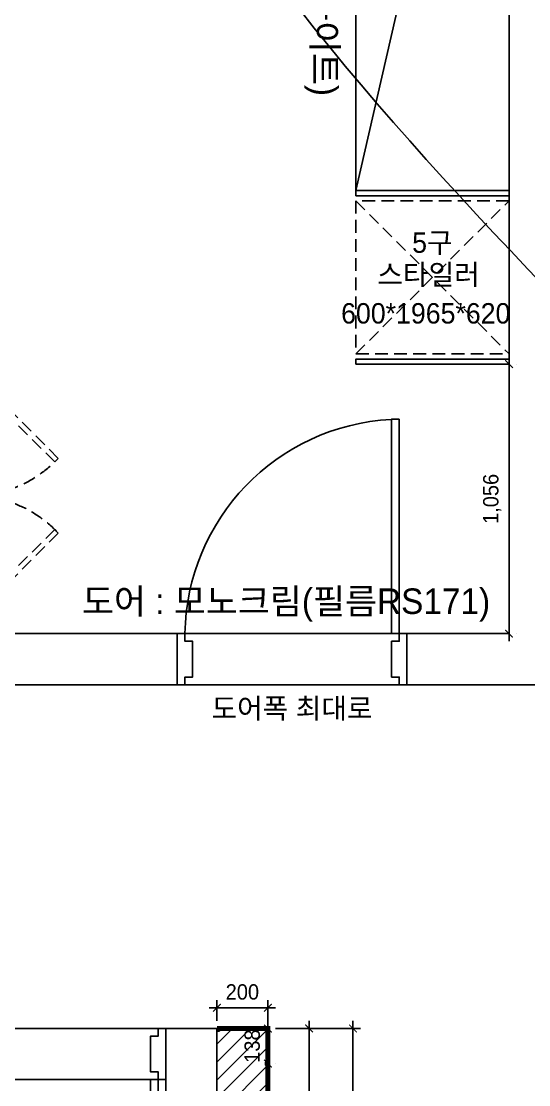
# Model space of a CAD drawing. Header units: millimetres. Extents: x 359270 to 411470, y 57550 to 89768.
# Drawn here: x 366998 to 368987, y 66570 to 70736 of the extents above; entities that cross this region are included whole.
import ezdxf

# ---------------------------------------------------------------- set-up
doc = ezdxf.new("R2010")
doc.units = ezdxf.units.MM
doc.header["$LTSCALE"] = 100
doc.header["$PDMODE"] = 3
doc.linetypes.add('DASHED', pattern=[0.75, 0.5, -0.25])
doc.linetypes.add('DASHEDX2', pattern=[1.5, 1, -0.5])
doc.layers.get('DEFPOINTS').update_dxf_attribs({"color": 248})
for name, color, linetype in [('03-WAL NEW', 3, 'Continuous'), ('04_FUR', 6, 'Continuous'), ('06-FUR', 6, 'Continuous'), ('07-DIM WAL', 5, 'Continuous'), ('C-WALL1', 2, 'Continuous'), ('FUR', 8, 'DASHED'), ('도면층4', 4, 'Continuous'), ('도면층5', 5, 'Continuous'), ('설비', 140, 'Continuous')]:
    doc.layers.add(name, color=color, linetype=linetype)
doc.styles.add('HY 울릉도 L', font='')
doc.styles.add('코레일둥고', font='Korail_Round_Gothic_Medium.ttf')
doc.styles.get('HY 울릉도 L').set_extended_font_data('HY울릉도L')
doc.dimstyles.new('30', dxfattribs={"dimscale": 30, "dimtxt": 2, "dimasz": 1, "dimexe": 1, "dimexo": 1, "dimgap": 1, "dimtad": 1, "dimdec": 0, "dimrnd": 0.05, "dimdsep": 46, "dimlunit": 6, "dimtxsty": 'HY 울릉도 L', "dimblk": 'ARCHTICK', "dimcen": 2.5, "dimdle": 1, "dimclrd": 133, "dimclre": 133, "dimclrt": 30, "dimadec": 0, "dimazin": 0, "dimtfac": 1, "dimtdec": 0, "dimtix": 1, "dimtmove": 2, "dimatfit": 3, "dimldrblk": 'ARCHTICK', "dimfxl": 1, "dimlwd": -1, "dimlwe": -1, "dimarcsym": 0})

# ---------------------------------------------------------------- blocks, each defined once
blk = doc.blocks.new('door')
at = {"layer": '도면층4'}
for p, q in [((30, 1040), (60, 1040)), ((30, 200), (30, 1040)), ((60, 200), (60, 1040)), ((900, 200), (0, 200)), ((30, 200), (60, 200)), ((0, 0), (900, 0))]:
    blk.add_line(p, q, dxfattribs=at)
for points in [[(0, 200), (30, 200), (30, 170), (60, 170), (60, 30), (30, 30), (30, 0), (0, 0), (0, 200)], [(900, 200), (870, 200), (870, 170), (840, 170), (840, 30), (870, 30), (870, 0), (900, 0), (900, 200)]]:
    blk.add_lwpolyline(points, dxfattribs=at)
at = {"layer": '도면층5'}
blk.add_arc((17.6, 188), 852.5, 0.804, 86.9832, dxfattribs=at)
blk = doc.blocks.new('FLLROP')
at = {"layer": 'C-WALL1'}
for p, q in [((368910, 72893), (368910, 68337)), ((368910, 68337), (365595, 68337)), ((368629, 68337), (367632, 68337)), ((367632, 68137), (366237, 68137)), ((369110, 68137), (368510, 68137)), ((367565, 66790), (367765, 66790)), ((367565, 66590), (367565, 66790)), ((367765, 66790), (367765, 62714)), ((367565, 66590), (367565, 63014))]:
    blk.add_line(p, q, dxfattribs=at)
at = {"layer": 'C-WALL1', "xscale": -1}
blk.add_blockref('door', (368510, 68137), dxfattribs=at)
at = {"layer": 'C-WALL1', "rotation": 180}
blk.add_blockref('door', (367565, 66790), dxfattribs=at)
blk = doc.blocks.new('_ArchTick')
at = {"color": 0, "linetype": 'ByBlock', "const_width": 0.15}
blk.add_lwpolyline([(-0.5, -0.5), (0.5, 0.5)], dxfattribs=at)
blk = doc.blocks.new('*D185')
at = {"layer": '07-DIM WAL', "color": 133}
for p, q in [((368910, 72723), (368910, 69363)), ((368940, 72693), (368940, 72693)), ((368940, 69393), (368940, 69393))]:
    blk.add_line(p, q, dxfattribs=at)
at = {"layer": 'DEFPOINTS', "color": 0}
for p in [(368910, 72693), (368910, 69393), (368910, 69393)]:
    blk.add_point(p, dxfattribs=at)
at = {"layer": '07-DIM WAL', "color": 133, "xscale": 30, "yscale": 30, "zscale": 30}
for p, rotation in [((368910, 72693), 90), ((368910, 69393), 270)]:
    blk.add_blockref('_ArchTick', p, dxfattribs=dict(at, rotation=rotation))
at = {"layer": '07-DIM WAL', "color": 30, "insert": (368844, 71043), "char_height": 60, "attachment_point": 5, "rotation": 90, "style": 'HY 울릉도 L'}
blk.add_mtext('3,300', dxfattribs=at)
blk = doc.blocks.new('*D140')
at = {"layer": '07-DIM WAL', "color": 133}
for p, q in [((368910, 69423), (368910, 68307)), ((368940, 69393), (368940, 69393)), ((368940, 68337), (368940, 68337))]:
    blk.add_line(p, q, dxfattribs=at)
at = {"layer": 'DEFPOINTS', "color": 0}
for p in [(368910, 69393), (368910, 68337), (368910, 68337)]:
    blk.add_point(p, dxfattribs=at)
at = {"layer": '07-DIM WAL', "color": 133, "xscale": 30, "yscale": 30, "zscale": 30}
for p, rotation in [((368910, 69393), 90), ((368910, 68337), 270)]:
    blk.add_blockref('_ArchTick', p, dxfattribs=dict(at, rotation=rotation))
at = {"layer": '07-DIM WAL', "color": 30, "insert": (368844.1, 68865), "char_height": 60, "attachment_point": 5, "rotation": 90, "style": 'HY 울릉도 L'}
blk.add_mtext('1,056', dxfattribs=at)
blk = doc.blocks.new('*D194')
at = {"layer": '07-DIM WAL', "color": 133}
for p, q in [((367765, 66820), (367765, 66901.5)), ((367965, 66820), (367965, 66901.5)), ((367765, 66871.5), (367735, 66871.5)), ((367765, 66871.5), (367965, 66871.5)), ((367965, 66871.5), (367995, 66871.5))]:
    blk.add_line(p, q, dxfattribs=at)
at = {"layer": 'DEFPOINTS', "color": 0}
for p in [(367965, 66871.5), (367765, 66790), (367965, 66790)]:
    blk.add_point(p, dxfattribs=at)
at = {"layer": '07-DIM WAL', "color": 133, "xscale": 30, "yscale": 30, "zscale": 30}
blk.add_blockref('_ArchTick', (367765, 66871.5), dxfattribs=at)
at = {"layer": '07-DIM WAL', "color": 133, "xscale": 30, "yscale": 30, "zscale": 30, "rotation": 180}
blk.add_blockref('_ArchTick', (367965, 66871.5), dxfattribs=at)
at = {"layer": '07-DIM WAL', "color": 30, "insert": (367865, 66932.8), "char_height": 60, "attachment_point": 5, "style": 'HY 울릉도 L'}
blk.add_mtext('200', dxfattribs=at)
blk = doc.blocks.new('*D195')
at = {"layer": '07-DIM WAL', "color": 133}
for p, q in [((368126.4, 66820), (368126.4, 65222)), ((367995, 66790), (368156.4, 66790)), ((367995, 65252), (368156.4, 65252))]:
    blk.add_line(p, q, dxfattribs=at)
at = {"layer": 'DEFPOINTS', "color": 0}
for p in [(367965, 66790), (367965, 65252), (368126.4, 65252)]:
    blk.add_point(p, dxfattribs=at)
at = {"layer": '07-DIM WAL', "color": 133, "xscale": 30, "yscale": 30, "zscale": 30}
for p, rotation in [((368126.4, 66790), 90), ((368126.4, 65252), 270)]:
    blk.add_blockref('_ArchTick', p, dxfattribs=dict(at, rotation=rotation))
at = {"layer": '07-DIM WAL', "color": 30, "insert": (368060.4, 66021), "char_height": 60, "attachment_point": 5, "rotation": 90, "style": 'HY 울릉도 L'}
blk.add_mtext('1,538', dxfattribs=at)
blk = doc.blocks.new('*D171')
at = {"layer": '07-DIM WAL', "color": 133}
for p, q in [((368298.4, 62684), (368298.4, 66820)), ((367995, 66790), (368328.4, 66790)), ((367995, 62714), (368328.4, 62714))]:
    blk.add_line(p, q, dxfattribs=at)
at = {"layer": 'DEFPOINTS', "color": 0}
for p in [(367965, 66790), (368298.4, 66790), (367965, 62714)]:
    blk.add_point(p, dxfattribs=at)
at = {"layer": '07-DIM WAL', "color": 133, "xscale": 30, "yscale": 30, "zscale": 30}
for p, rotation in [((368298.4, 66790), 90), ((368298.4, 62714), 270)]:
    blk.add_blockref('_ArchTick', p, dxfattribs=dict(at, rotation=rotation))
at = {"layer": '07-DIM WAL', "color": 30, "insert": (368232.4, 64752), "char_height": 60, "attachment_point": 5, "rotation": 90, "style": 'HY 울릉도 L'}
blk.add_mtext('4,076', dxfattribs=at)
blk = doc.blocks.new('*D223')
at = {"layer": '07-DIM WAL', "color": 133}
for p, q in [((367965, 66222), (367965, 66682)), ((367995, 66652), (367995, 66652)), ((367995, 66252), (367995, 66252))]:
    blk.add_line(p, q, dxfattribs=at)
at = {"layer": 'DEFPOINTS', "color": 0}
for p in [(367965, 66652), (367965, 66652), (367965, 66252)]:
    blk.add_point(p, dxfattribs=at)
at = {"layer": '07-DIM WAL', "color": 133, "xscale": 30, "yscale": 30, "zscale": 30}
for p, rotation in [((367965, 66652), 90), ((367965, 66252), 270)]:
    blk.add_blockref('_ArchTick', p, dxfattribs=dict(at, rotation=rotation))
at = {"layer": '07-DIM WAL', "color": 30, "insert": (367903.7, 66452), "char_height": 60, "attachment_point": 5, "rotation": 90, "style": 'HY 울릉도 L'}
blk.add_mtext('400', dxfattribs=at)
blk = doc.blocks.new('*D224')
at = {"layer": '07-DIM WAL', "color": 133}
for p, q in [((367965, 66790), (367965, 66820)), ((367965, 66652), (367965, 66790)), ((367995, 66790), (367995, 66790)), ((367965, 66652), (367965, 66622)), ((367995, 66652), (367995, 66652))]:
    blk.add_line(p, q, dxfattribs=at)
at = {"layer": 'DEFPOINTS', "color": 0}
for p in [(367965, 66790), (367965, 66790), (367965, 66652)]:
    blk.add_point(p, dxfattribs=at)
at = {"layer": '07-DIM WAL', "color": 133, "xscale": 30, "yscale": 30, "zscale": 30}
for p, rotation in [((367965, 66790), 270), ((367965, 66652), 90)]:
    blk.add_blockref('_ArchTick', p, dxfattribs=dict(at, rotation=rotation))
at = {"layer": '07-DIM WAL', "color": 30, "insert": (367903.7, 66721), "char_height": 60, "attachment_point": 5, "rotation": 90, "style": 'HY 울릉도 L'}
blk.add_mtext('138', dxfattribs=at)

msp = doc.modelspace()

# ---------------------------------------------------------------- hatches: boundary and pattern name
at = {"layer": '03-WAL NEW'}
h = msp.add_hatch(dxfattribs=at)
h.set_pattern_fill('_USER', color=256, scale=50, angle=45, pattern_type=0)
h.set_pattern_definition([(45, (-50, 7e-12), (-35.355339, 35.355339), [])])
h.paths.add_polyline_path([(367765, 63852), (367965, 63852), (367965, 66790), (367765, 66790)])
h.paths.add_polyline_path([(367815, 64252), (367965, 64252), (367965, 65252), (367815, 65252)], flags=16)

# ---------------------------------------------------------------- linework, layer by layer
msp.add_spline([(369462.5, 69271), (366955.3, 74770), (367450.5, 75610), (368129.2, 75070), (367550, 74770), (366258.3, 75970), (367523.9, 76901.9), (367265.1, 76901.9)], degree=3)
msp.add_lwpolyline([(367765, 62714), (367965, 62714), (367965, 66790), (367765, 66790), (367765, 62714)], dxfattribs=at)
at = {"layer": '04_FUR'}
for points in [[(368310, 70073), (368310, 72693), (368910, 72693), (368910, 70073), (368310, 70073), (368910, 72693)], [(368310, 70073), (368910, 70073), (368910, 70053), (368310, 70053), (368310, 70073)], [(368310, 69393), (368910, 69393), (368910, 69413), (368310, 69413), (368310, 69393)]]:
    msp.add_lwpolyline(points, dxfattribs=at)
at = {"layer": 'FUR'}
for p, q in [((368310, 69433), (368910, 70033)), ((368310, 70033), (368910, 69433))]:
    msp.add_line(p, q, dxfattribs=at)
msp.add_lwpolyline([(368310, 69433), (368910, 69433), (368910, 70033), (368310, 70033)], close=True, dxfattribs=at)
for points in [[(366775.9, 69363.4), (367129.4, 69009.8), (367143.6, 69023.9), (366790, 69377.5), (366775.9, 69363.4)], [(366775.9, 68391.6), (367129.4, 68745.2), (367143.6, 68731.1), (366790, 68377.5), (366775.9, 68391.6)]]:
    msp.add_lwpolyline(points, dxfattribs=at)
for centre, start, end in [((366804.5, 69341.8), 268.209, 315.6168), ((366804.5, 68413.2), 44.3832, 91.791)]:
    msp.add_arc(centre, 464.5, start, end, dxfattribs=at)
at = {"layer": '설비', "color": 140, "const_width": 20}
msp.add_lwpolyline([(367765, 66790), (367965, 66790), (367965, 62714), (367765, 62714)], dxfattribs=at)
at = {"layer": '설비', "color": 140}
for points in [[(367775, 66790), (367765, 66790), (367765, 66780), (367775, 66780), (367775, 66790)], [(367965, 66657), (367955, 66657), (367955, 66647), (367965, 66647), (367965, 66657)]]:
    msp.add_lwpolyline(points, dxfattribs=at)

# ---------------------------------------------------------------- block references
msp.add_blockref('FLLROP', (0, 0))

# ---------------------------------------------------------------- texts
at = {"layer": '06-FUR', "color": 7, "linetype": 'DASHEDX2', "style": '코레일둥고'}
for s, p in [('5구', (368530.5, 69829.2)), ('스타일러', (368393.9, 69703.8)), ('600*1965*620', (368252, 69552.1)), ('도어폭 최대로', (367743.8, 68004.3))]:
    msp.add_text(s, height=80, dxfattribs=at).set_placement(p)
at = {"layer": '설비', "color": 140, "style": '코레일둥고'}
msp.add_text('가구 : LX(3스톤화이트)', height=100, rotation=270, dxfattribs=at).set_placement((368138.2, 71750.8))
msp.add_text('도어 : 모노크림(필름RS171)', height=100, dxfattribs=at).set_placement((367236.2, 68414.1))

# ---------------------------------------------------------------- dimensions: what is measured, and where the dimension line sits
at = {"layer": '07-DIM WAL'}
for base, p1, p2, picture, middle in [((368910, 69393), (368910, 72693), (368910, 69393), '*D185', (368844, 71043)), ((368910, 68337), (368910, 69393), (368910, 68337), '*D140', (368844.1, 68865))]:
    dim = msp.add_linear_dim(base=base, p1=p1, p2=p2, angle=90, dimstyle='30', dxfattribs=at)
    dim.commit()
    dim.dimension.update_dxf_attribs({"geometry": picture, "text_midpoint": middle})
dim = msp.add_linear_dim(base=(367965, 66871.5), p1=(367765, 66790), p2=(367965, 66790), dimstyle='30', override={"dimfxl": 1.25}, dxfattribs=at)
dim.commit()
dim.dimension.update_dxf_attribs({"geometry": '*D194', "text_midpoint": (367865, 66932.8)})
for base, p1, p2, picture, middle in [((367965, 66790), (367965, 66652), (367965, 66790), '*D224', (367903.7, 66721)), ((368126.4, 65252), (367965, 66790), (367965, 65252), '*D195', (368060.4, 66021)), ((368298.4, 66790), (367965, 62714), (367965, 66790), '*D171', (368232.4, 64752)), ((367965, 66652), (367965, 66252), (367965, 66652), '*D223', (367903.7, 66452))]:
    dim = msp.add_linear_dim(base=base, p1=p1, p2=p2, angle=90, dimstyle='30', override={"dimfxl": 1.25}, dxfattribs=at)
    dim.commit()
    dim.dimension.update_dxf_attribs({"geometry": picture, "text_midpoint": middle})

doc.saveas('drawing.dxf')
